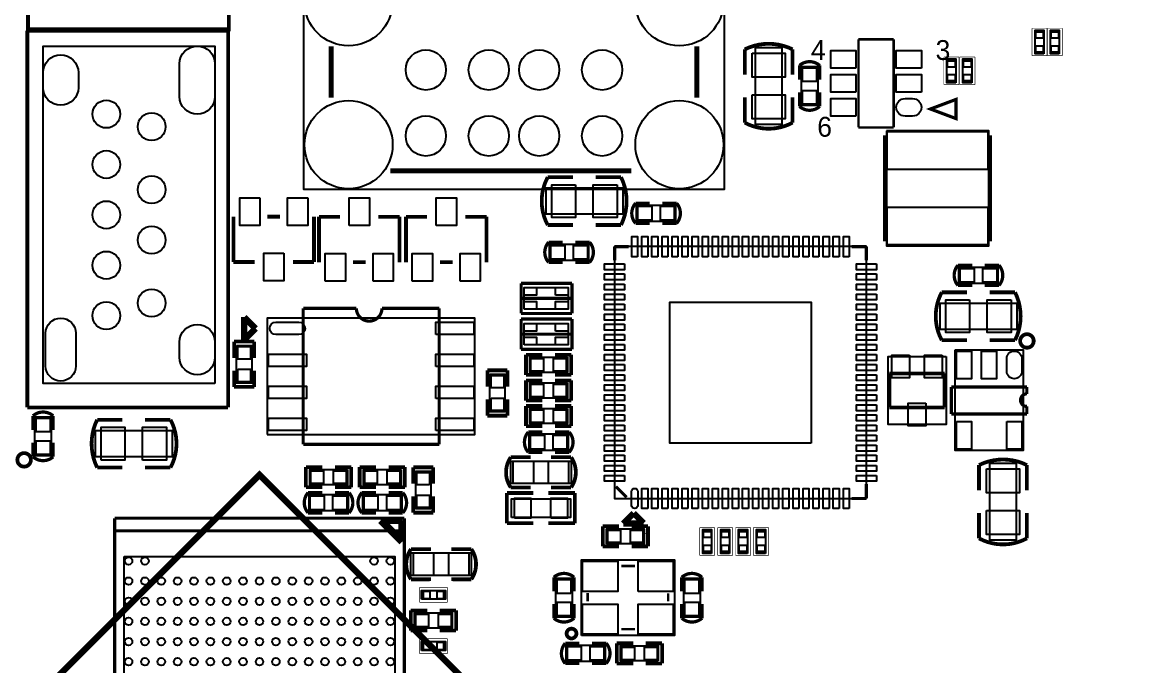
# Model space of a CAD drawing. Extents: x -22 to 154, y -114 to 23.
# Drawn here: x 49.07 to 93.4, y -28.36 to -2.81 of the extents above; entities that cross this region are included whole.
import ezdxf

# ---------------------------------------------------------------- set-up
doc = ezdxf.new("R2010")
doc.units = 0
doc.header["$MEASUREMENT"] = 0
for name, color, linetype in [('PG_ASSEMBLY_TOP', 111, 'CONTINUOUS'), ('PG_SILKSCREEN_TOP', 7, 'CONTINUOUS'), ('PIN_TOP', 3, 'CONTINUOUS')]:
    doc.layers.add(name, color=color, linetype=linetype)

msp = doc.modelspace()

# ---------------------------------------------------------------- linework, layer by layer
at = {"layer": 'PG_ASSEMBLY_TOP'}
for points in [[(76.938886, -0.215392), (76.938886, -9.445244), (60.249054, -9.445244), (60.249054, -0.215392)], [(89.637616, -4.06654), (89.287096, -4.06654), (89.287096, -3.11658), (89.637616, -3.11658)], [(90.247216, -4.06654), (89.896696, -4.06654), (89.896696, -3.11658), (90.247216, -3.11658)], [(56.715914, -17.155414), (49.896014, -17.155414), (49.896014, -3.75539), (56.715914, -3.75539)], [(78.180946, -3.81254), (79.230982, -3.81254), (79.230982, -6.862572), (78.180946, -6.862572)], [(86.137496, -5.20954), (85.786976, -5.20954), (85.786976, -4.25958), (86.137496, -4.25958)], [(86.772496, -5.20954), (86.421976, -5.20954), (86.421976, -4.25958), (86.772496, -4.25958)], [(80.006444, -4.562856), (80.656684, -4.562856), (80.656684, -6.112256), (80.006444, -6.112256)], [(83.379564, -7.115556), (83.379564, -11.687556), (87.443564, -11.687556), (87.443564, -7.115556)], [(72.91578, -9.384538), (72.91578, -10.434574), (69.865748, -10.434574), (69.865748, -9.384538)], [(73.460864, -10.717276), (73.460864, -10.067036), (75.010264, -10.067036), (75.010264, -10.717276)], [(71.555864, -11.616436), (71.555864, -12.266676), (70.006464, -12.266676), (70.006464, -11.616436)], [(87.811864, -12.530836), (87.811864, -13.181076), (86.262464, -13.181076), (86.262464, -12.530836)], [(68.991734, -14.195298), (68.991734, -13.345414), (70.741794, -13.345414), (70.741794, -14.195298)], [(88.56218, -13.956538), (88.56218, -15.006574), (85.512148, -15.006574), (85.512148, -13.956538)], [(58.797444, -19.172174), (67.041014, -19.172174), (67.041014, -14.562074), (58.797444, -14.562074)], [(68.991734, -15.617698), (68.991734, -14.767814), (70.741794, -14.767814), (70.741794, -15.617698)], [(57.578244, -15.637256), (58.177684, -15.637256), (58.177684, -17.135856), (57.578244, -17.135856)], [(86.109556, -15.812008), (88.809576, -15.812008), (88.809576, -19.812), (86.109556, -19.812)], [(70.717664, -16.112236), (70.717664, -16.711676), (69.219064, -16.711676), (69.219064, -16.112236)], [(85.748876, -16.077946), (85.748876, -18.777966), (83.448652, -18.777966), (83.448652, -16.077946)], [(67.636644, -16.780256), (68.236084, -16.780256), (68.236084, -18.278856), (67.636644, -18.278856)], [(70.717664, -17.128236), (70.717664, -17.727676), (69.219064, -17.727676), (69.219064, -17.128236)], [(70.717664, -18.144236), (70.717664, -18.743676), (69.219064, -18.743676), (69.219064, -18.144236)], [(50.219356, -20.024344), (49.569116, -20.024344), (49.569116, -18.474944), (50.219356, -18.474944)], [(51.97094, -20.066254), (51.97094, -19.016218), (55.020972, -19.016218), (55.020972, -20.066254)], [(70.74789, -19.15668), (70.74789, -19.80692), (69.19849, -19.80692), (69.19849, -19.15668)], [(70.862444, -20.229576), (70.862444, -21.128736), (68.464684, -21.128736), (68.464684, -20.229576)], [(87.485982, -20.318984), (88.536018, -20.318984), (88.536018, -23.369016), (87.485982, -23.369016)], [(23.132288, -56.137556), (58.487564, -91.492832), (93.84284, -56.137556), (58.487564, -20.78228)], [(61.980064, -20.571968), (61.980064, -21.171408), (60.481464, -21.171408), (60.481464, -20.571968)], [(64.113664, -20.571968), (64.113664, -21.171408), (62.615064, -21.171408), (62.615064, -20.571968)], [(65.289684, -22.128988), (64.690244, -22.128988), (64.690244, -20.630388), (65.289684, -20.630388)], [(62.005464, -21.562314), (62.005464, -22.212554), (60.456064, -22.212554), (60.456064, -21.562314)], [(64.139064, -21.562568), (64.139064, -22.212808), (62.589664, -22.212808), (62.589664, -21.562568)], [(68.48856, -22.47646), (68.48856, -21.726652), (70.838568, -21.726652), (70.838568, -22.47646)], [(72.267064, -23.518876), (72.267064, -22.919436), (73.765664, -22.919436), (73.765664, -23.518876)], [(76.442824, -23.897336), (76.092304, -23.897336), (76.092304, -22.947376), (76.442824, -22.947376)], [(77.154024, -23.897336), (76.803504, -23.897336), (76.803504, -22.947376), (77.154024, -22.947376)], [(77.865224, -23.897336), (77.514704, -23.897336), (77.514704, -22.947376), (77.865224, -22.947376)], [(78.576424, -23.897336), (78.225904, -23.897336), (78.225904, -22.947376), (78.576424, -22.947376)], [(64.50203, -24.775668), (64.50203, -23.876508), (66.89979, -23.876508), (66.89979, -24.775668)], [(53.112924, -24.023828), (63.862204, -24.023828), (63.862204, -33.975548), (53.112924, -33.975548)], [(71.268082, -27.15768), (71.268082, -24.157432), (74.967846, -24.157432), (74.967846, -27.15768)], [(70.903084, -26.432256), (70.252844, -26.432256), (70.252844, -24.882856), (70.903084, -24.882856)], [(75.332844, -24.882856), (75.983084, -24.882856), (75.983084, -26.432256), (75.332844, -26.432256)], [(64.921384, -25.720548), (64.921384, -25.370028), (65.871344, -25.370028), (65.871344, -25.720548)], [(64.64681, -26.861008), (64.64681, -26.261568), (66.14541, -26.261568), (66.14541, -26.861008)], [(64.921384, -27.752548), (64.921384, -27.402028), (65.871344, -27.402028), (65.871344, -27.752548)], [(72.216264, -28.192476), (70.666864, -28.192476), (70.666864, -27.542236), (72.216264, -27.542236)], [(74.324464, -28.167076), (72.825864, -28.167076), (72.825864, -27.567636), (74.324464, -27.567636)]]:
    msp.add_lwpolyline(points, close=True, dxfattribs=at)
at = {"layer": 'PG_ASSEMBLY_TOP', "const_width": 0.0254}
for points in [[(89.162636, -4.1402), (89.162636, -3.04292)], [(89.162636, -3.04292), (89.762076, -3.04292)], [(89.762076, -3.04292), (89.762076, -4.1402)], [(89.772236, -4.1402), (89.772236, -3.04292)], [(89.772236, -3.04292), (90.371676, -3.04292)], [(90.371676, -3.04292), (90.371676, -4.1402)], [(85.662516, -5.2832), (85.662516, -4.18592)], [(85.662516, -4.18592), (86.261956, -4.18592)], [(86.261956, -4.18592), (86.261956, -5.2832)], [(86.297516, -5.2832), (86.297516, -4.18592)], [(86.297516, -4.18592), (86.896956, -4.18592)], [(86.896956, -4.18592), (86.896956, -5.2832)], [(89.762076, -4.1402), (89.162636, -4.1402)], [(90.371676, -4.1402), (89.772236, -4.1402)], [(86.261956, -5.2832), (85.662516, -5.2832)], [(86.896956, -5.2832), (86.297516, -5.2832)], [(75.967844, -23.970996), (75.967844, -22.873716)], [(75.967844, -22.873716), (76.567284, -22.873716)], [(76.567284, -22.873716), (76.567284, -23.970996)], [(76.679044, -23.970996), (76.679044, -22.873716)], [(76.679044, -22.873716), (77.278484, -22.873716)], [(77.278484, -22.873716), (77.278484, -23.970996)], [(77.390244, -23.970996), (77.390244, -22.873716)], [(77.390244, -22.873716), (77.989684, -22.873716)], [(77.989684, -22.873716), (77.989684, -23.970996)], [(78.101444, -23.970996), (78.101444, -22.873716)], [(78.101444, -22.873716), (78.700884, -22.873716)], [(78.700884, -22.873716), (78.700884, -23.970996)], [(76.567284, -23.970996), (75.967844, -23.970996)], [(77.278484, -23.970996), (76.679044, -23.970996)], [(77.989684, -23.970996), (77.390244, -23.970996)], [(78.700884, -23.970996), (78.101444, -23.970996)], [(64.847724, -25.245568), (65.945004, -25.245568)], [(64.847724, -25.845008), (64.847724, -25.245568)], [(65.945004, -25.245568), (65.945004, -25.845008)], [(65.945004, -25.845008), (64.847724, -25.845008)], [(64.847724, -27.277568), (65.945004, -27.277568)], [(64.847724, -27.877008), (64.847724, -27.277568)], [(65.945004, -27.277568), (65.945004, -27.877008)], [(65.945004, -27.877008), (64.847724, -27.877008)]]:
    msp.add_lwpolyline(points, dxfattribs=at)
at = {"layer": 'PG_ASSEMBLY_TOP'}
msp.add_lwpolyline([(82.588354, -21.716746), (82.588354, -11.716766), (72.588374, -11.716766), (72.588374, -21.716746), (82.588354, -21.716746)], dxfattribs=at)
at = {"layer": 'PG_SILKSCREEN_TOP'}
msp.add_lwpolyline([(57.268364, 8.289798, 0.150114, 0.150114, 0), (57.268364, -1.565402, 0.1524, 0.1524, 0), (57.268364, -3.089402, 0.150114, 0.150114, 0), (49.292764, -3.089402, 0.1524, 0.1524, 0), (49.292764, -1.565402, 0.150114, 0.150114, 0), (49.292764, 8.289798, 0.150114, 0.150114, 0)], format="xyseb", dxfattribs=at)
for points, const_width in [([(49.267364, -3.140202), (57.242964, -3.140202)], 0.150114), ([(49.267364, -18.100802), (49.267364, -3.140202)], 0.150114), ([(57.242964, -3.140202), (57.242964, -18.100802)], 0.150114), ([(82.27314, -3.485896), (82.27314, -6.986016)], 0.100076), ([(83.673188, -3.485896), (82.27314, -3.485896)], 0.100076), ([(83.673188, -6.986016), (83.673188, -3.485896)], 0.100076), ([(61.333888, -5.798566), (61.333888, -3.76555)], 0.199898), ([(75.854052, -5.798566), (75.854052, -3.76555)], 0.199898), ([(77.756004, -3.884168), (77.756004, -4.887468)], 0.150114), ([(79.930244, -4.524756), (79.930244, -5.088636)], 0.12954), ([(79.655924, -6.794754), (79.655924, -5.787644)], 0.150114), ([(79.930244, -6.150356), (79.930244, -5.586476)], 0.12954), ([(86.148164, -6.632956), (85.132164, -6.251956), (86.148164, -5.870956), (86.148164, -6.632956)], 0.127), ([(82.27314, -6.986016), (83.673188, -6.986016)], 0.100076), ([(83.311492, -7.301484), (83.311492, -11.501628)], 0.127), ([(87.511636, -7.301484), (87.511636, -11.501628)], 0.127), ([(73.250044, -8.710168), (63.678562, -8.710168)], 0.199898), ([(72.844152, -8.959596), (71.840852, -8.959596)], 0.150114), ([(57.455054, -12.329922), (57.455054, -10.526522)], 0.153924), ([(59.304936, -10.530078), (58.805064, -10.530078)], 0.153924), ([(60.654946, -12.329922), (60.654946, -10.526522)], 0.153924), ([(60.850018, -10.533634), (60.850018, -12.337034)], 0.153924), ([(61.687964, -10.533634), (60.850018, -10.533634)], 0.153924), ([(63.211964, -10.533634), (64.04991, -10.533634)], 0.153924), ([(64.04991, -10.533634), (64.04991, -12.337034)], 0.153924), ([(64.304418, -10.533634), (64.304418, -12.337034)], 0.153924), ([(65.142364, -10.533634), (64.304418, -10.533634)], 0.153924), ([(66.666364, -10.533634), (67.50431, -10.533634)], 0.153924), ([(67.50431, -10.533634), (67.50431, -12.337034)], 0.153924), ([(69.933566, -10.859516), (70.940676, -10.859516)], 0.150114), ([(73.422764, -10.793476), (73.986644, -10.793476)], 0.12954), ([(75.048364, -10.793476), (74.484484, -10.793476)], 0.12954), ([(69.968364, -11.540236), (70.532244, -11.540236)], 0.12954), ([(71.593964, -11.540236), (71.030084, -11.540236)], 0.12954), ([(72.588374, -11.716766), (73.145396, -11.716766)], 0.127), ([(72.588374, -11.716766), (72.588374, -12.26566)], 0.127), ([(82.588354, -11.716766), (82.004408, -11.716766)], 0.127), ([(82.588354, -11.716766), (82.588354, -12.26566)], 0.127), ([(58.293, -12.329922), (57.455054, -12.329922)], 0.153924), ([(59.817, -12.329922), (60.654946, -12.329922)], 0.153924), ([(62.200028, -12.333478), (62.6999, -12.333478)], 0.153924), ([(65.654428, -12.333478), (66.1543, -12.333478)], 0.153924), ([(86.224364, -12.454636), (86.788244, -12.454636)], 0.12954), ([(87.849964, -12.454636), (87.286084, -12.454636)], 0.12954), ([(68.876672, -13.170408), (70.896734, -13.170408)], 0.127), ([(68.876672, -14.370304), (68.876672, -13.170408)], 0.127), ([(70.896734, -13.170408), (70.896734, -14.370304)], 0.127), ([(68.866766, -13.772642), (70.866762, -13.772642)], 0.127), ([(88.490552, -13.531596), (87.487252, -13.531596)], 0.150114), ([(60.222638, -14.167104), (62.335156, -14.167104)], 0.127), ([(60.222638, -19.567144), (60.222638, -14.167104)], 0.127), ([(63.351156, -14.167104), (65.622678, -14.167104)], 0.127), ([(65.622678, -14.167104), (65.622678, -19.567144)], 0.127), ([(58.332624, -14.96695), (57.882536, -14.517116)], 0.254), ([(57.882536, -14.517116), (57.882536, -15.417038)], 0.254), ([(70.896734, -14.370304), (68.876672, -14.370304)], 0.127), ([(68.876672, -14.592808), (70.896734, -14.592808)], 0.127), ([(68.876672, -15.792704), (68.876672, -14.592808)], 0.127), ([(70.896734, -14.592808), (70.896734, -15.792704)], 0.127), ([(57.882536, -15.417038), (58.332624, -14.96695)], 0.254), ([(58.276744, -15.487396), (57.479184, -15.487396)], 0.14986), ([(57.479184, -15.487396), (57.479184, -16.137636)], 0.14986), ([(58.276744, -16.137636), (58.276744, -15.487396)], 0.14986), ([(68.866766, -15.195042), (70.866762, -15.195042)], 0.127), ([(85.579966, -15.431516), (86.587076, -15.431516)], 0.150114), ([(70.896734, -15.792704), (68.876672, -15.792704)], 0.127), ([(69.069204, -16.013176), (69.719444, -16.013176)], 0.14986), ([(69.069204, -16.810736), (69.069204, -16.013176)], 0.14986), ([(70.867524, -16.013176), (70.217284, -16.013176)], 0.14986), ([(70.867524, -16.810736), (70.867524, -16.013176)], 0.14986), ([(57.479184, -17.285716), (57.479184, -16.635476)], 0.14986), ([(58.276744, -16.635476), (58.276744, -17.285716)], 0.14986), ([(67.537584, -16.630396), (67.537584, -17.280636)], 0.14986), ([(68.335144, -16.630396), (67.537584, -16.630396)], 0.14986), ([(68.335144, -17.280636), (68.335144, -16.630396)], 0.14986), ([(69.719444, -16.810736), (69.069204, -16.810736)], 0.14986), ([(70.217284, -16.810736), (70.867524, -16.810736)], 0.14986), ([(83.49869, -16.753078), (83.49869, -18.102834)], 0.153924), ([(85.698838, -16.753078), (83.49869, -16.753078)], 0.153924), ([(85.698838, -18.102834), (85.698838, -16.753078)], 0.153924), ([(58.276744, -17.285716), (57.479184, -17.285716)], 0.14986), ([(69.069204, -17.029176), (69.719444, -17.029176)], 0.14986), ([(69.069204, -17.826736), (69.069204, -17.029176)], 0.14986), ([(70.867524, -17.029176), (70.217284, -17.029176)], 0.14986), ([(70.867524, -17.826736), (70.867524, -17.029176)], 0.14986), ([(85.959696, -17.290542), (88.959436, -17.290542)], 0.127), ([(85.959696, -18.358866), (85.959696, -17.290542)], 0.127), ([(88.959436, -17.290542), (88.959436, -17.562068)], 0.127), ([(67.537584, -18.428716), (67.537584, -17.778476)], 0.14986), ([(68.335144, -17.778476), (68.335144, -18.428716)], 0.14986), ([(57.242964, -18.100802), (49.267364, -18.100802)], 0.150114), ([(69.719444, -17.826736), (69.069204, -17.826736)], 0.14986), ([(69.069204, -18.045176), (69.719444, -18.045176)], 0.14986), ([(69.069204, -18.842736), (69.069204, -18.045176)], 0.14986), ([(70.217284, -17.826736), (70.867524, -17.826736)], 0.14986), ([(70.867524, -18.045176), (70.217284, -18.045176)], 0.14986), ([(70.867524, -18.842736), (70.867524, -18.045176)], 0.14986), ([(83.49869, -18.102834), (85.698838, -18.102834)], 0.153924), ([(88.959436, -18.06194), (88.959436, -18.358866)], 0.127), ([(50.295556, -18.436844), (50.295556, -19.000724)], 0.12954), ([(54.953154, -18.591276), (53.946044, -18.591276)], 0.150114), ([(68.335144, -18.428716), (67.537584, -18.428716)], 0.14986), ([(88.959436, -18.358866), (85.959696, -18.358866)], 0.127), ([(69.719444, -18.842736), (69.069204, -18.842736)], 0.14986), ([(69.16039, -19.08048), (69.72427, -19.08048)], 0.12954), ([(70.217284, -18.842736), (70.867524, -18.842736)], 0.14986), ([(70.78599, -19.08048), (70.22211, -19.08048)], 0.12954), ([(50.295556, -20.062444), (50.295556, -19.498564)], 0.12954), ([(65.622678, -19.567144), (60.222638, -19.567144)], 0.127), ([(87.06104, -20.390612), (87.06104, -21.393912)], 0.150114), ([(62.730126, -25.024842), (93.84284, -56.137556), (58.487564, -91.492832), (23.132288, -56.137556), (58.487564, -20.78228), (62.730126, -25.024842)], 0.254), ([(52.042568, -20.491196), (53.045868, -20.491196)], 0.150114), ([(60.331604, -21.270468), (60.331604, -20.472908)], 0.14986), ([(60.331604, -20.472908), (60.981844, -20.472908)], 0.14986), ([(62.129924, -20.472908), (61.479684, -20.472908)], 0.14986), ([(62.129924, -21.270468), (62.129924, -20.472908)], 0.14986), ([(62.46495, -21.270468), (62.465204, -20.472908)], 0.14986), ([(62.465204, -20.472908), (63.115444, -20.472908)], 0.14986), ([(64.263524, -20.472908), (63.613284, -20.472908)], 0.14986), ([(64.263524, -21.270468), (64.263524, -20.472908)], 0.14986), ([(64.591184, -20.480528), (65.388744, -20.480528)], 0.14986), ([(64.591184, -21.130768), (64.591184, -20.480528)], 0.14986), ([(65.388744, -20.480528), (65.388744, -21.130768)], 0.14986), ([(60.981844, -21.270468), (60.331604, -21.270468)], 0.14986), ([(61.479684, -21.270468), (62.129924, -21.270468)], 0.14986), ([(63.115698, -21.270468), (62.46495, -21.270468)], 0.14986), ([(63.613284, -21.270214), (64.263524, -21.270468)], 0.14986), ([(68.464684, -21.278596), (69.262244, -21.278596)], 0.14986), ([(70.862444, -21.278596), (70.064884, -21.278596)], 0.14986), ([(73.063354, -21.666708), (72.638412, -21.241766)], 0.127), ([(82.588354, -21.716746), (82.588354, -21.135848)], 0.127), ([(60.417964, -21.486114), (60.981844, -21.486114)], 0.12954), ([(62.043564, -21.486114), (61.479684, -21.486114)], 0.12954), ([(62.551564, -21.486368), (63.115444, -21.486368)], 0.12954), ([(64.177164, -21.486368), (63.613284, -21.486368)], 0.12954), ([(64.591184, -21.628608), (64.591184, -22.278848)], 0.14986), ([(65.388744, -22.278848), (65.388744, -21.628608)], 0.14986), ([(68.313554, -21.501608), (68.313554, -22.701504)], 0.150114), ([(69.36359, -21.501608), (68.313554, -21.501608)], 0.150114), ([(69.963538, -21.501608), (71.013574, -21.501608)], 0.150114), ([(71.013574, -21.501608), (71.013574, -22.701504)], 0.150114), ([(82.588354, -21.716746), (82.004408, -21.716746)], 0.127), ([(52.737004, -22.499828), (64.238124, -22.499574)], 0.127), ([(52.737004, -35.499548), (52.737004, -22.499828)], 0.127), ([(64.118744, -22.583648), (63.303404, -22.583648)], 0.29972), ([(63.303404, -22.583648), (64.154304, -23.437088)], 0.29972), ([(64.118998, -22.588728), (64.118744, -22.583648)], 0.29972), ([(64.154304, -22.588474), (64.118998, -22.588728)], 0.29972), ([(64.154304, -23.437088), (64.154304, -22.588474)], 0.29972), ([(64.238124, -22.499574), (64.238124, -35.499548)], 0.127), ([(64.591184, -22.278848), (65.388744, -22.278848)], 0.14986), ([(73.345802, -22.300438), (72.92975, -22.716236)], 0.249936), ([(72.92975, -22.716236), (73.740772, -22.716236)], 0.249936), ([(73.740772, -22.695408), (73.345802, -22.300438)], 0.249936), ([(88.96096, -23.301198), (88.96096, -22.294088)], 0.150114), ([(64.238124, -22.999954), (52.737004, -23.000208)], 0.127), ([(68.313554, -22.701504), (69.36359, -22.701504)], 0.150114), ([(71.013574, -22.701504), (69.963538, -22.701504)], 0.150114), ([(72.117204, -22.820376), (72.117204, -23.617936)], 0.14986), ([(72.767444, -22.820376), (72.117204, -22.820376)], 0.14986), ([(73.265284, -22.820376), (73.915524, -22.820376)], 0.14986), ([(73.842372, -23.122636), (73.842372, -23.101808)], 0.249936), ([(73.915524, -22.820376), (73.915524, -23.617936)], 0.14986), ([(64.502284, -23.726648), (65.299844, -23.726648)], 0.14986), ([(66.900044, -23.726648), (66.102738, -23.726648)], 0.14986), ([(72.117204, -23.617936), (72.767444, -23.617936)], 0.14986), ([(73.915524, -23.617936), (73.265284, -23.617936)], 0.14986), ([(73.39711, -24.394414), (72.852026, -24.394414)], 0.100076), ([(70.979284, -24.844756), (70.979284, -25.408636)], 0.12954), ([(75.256644, -24.844756), (75.256644, -25.408636)], 0.12954), ([(71.518018, -25.80005), (71.518018, -25.475184)], 0.100076), ([(74.71791, -25.48636), (74.71791, -25.804114)], 0.100076), ([(64.49695, -26.162508), (64.49695, -26.960068)], 0.14986), ([(65.14719, -26.162508), (64.49695, -26.162508)], 0.14986), ([(65.64503, -26.162508), (66.29527, -26.162508)], 0.14986), ([(66.29527, -26.162508), (66.29527, -26.960068)], 0.14986), ([(70.979284, -26.470356), (70.979284, -25.906476)], 0.12954), ([(75.256644, -26.470356), (75.256644, -25.906476)], 0.12954), ([(64.49695, -26.960068), (65.14719, -26.960068)], 0.14986), ([(66.29527, -26.960068), (65.64503, -26.960068)], 0.14986), ([(73.39711, -26.90749), (72.852026, -26.90749)], 0.100076), ([(73.326244, -27.468576), (72.676004, -27.468576)], 0.14986), ([(72.676004, -27.468576), (72.676004, -28.266136)], 0.14986), ([(73.824084, -27.468576), (74.474324, -27.468576)], 0.14986), ([(74.474324, -27.468576), (74.474324, -28.266136)], 0.14986), ([(70.628764, -28.268676), (71.192644, -28.268676)], 0.12954), ([(72.254364, -28.268676), (71.690484, -28.268676)], 0.12954), ([(72.676004, -28.266136), (73.326244, -28.266136)], 0.14986), ([(74.474324, -28.266136), (73.824084, -28.266136)], 0.14986)]:
    msp.add_lwpolyline(points, dxfattribs=dict(at, const_width=const_width))
for points, const_width in [([(79.655924, -4.887468), (79.655924, -3.884168, 0.233139), (77.756004, -3.884168)], 0.150114), ([(80.732884, -5.088636), (80.732884, -4.524756, 0.378845), (79.930244, -4.524756)], 0.12954), ([(77.756004, -5.787644), (77.756004, -6.794754, 0.252519), (79.655924, -6.794754)], 0.150114), ([(80.732884, -5.586476), (80.732884, -6.150356, -0.378845), (79.930244, -6.150356)], 0.12954), ([(70.940676, -8.959596), (69.933566, -8.959596, 0.252519), (69.933566, -10.859516)], 0.150114), ([(71.840852, -10.859516), (72.844152, -10.859516, 0.233139), (72.844152, -8.959596)], 0.150114), ([(73.986644, -9.990836), (73.422764, -9.990836, 0.378845), (73.422764, -10.793476)], 0.12954), ([(74.484484, -9.990836), (75.048364, -9.990836, -0.378845), (75.048364, -10.793476)], 0.12954), ([(70.532244, -12.342876), (69.968364, -12.342876, -0.378845), (69.968364, -11.540236)], 0.12954), ([(71.030084, -12.342876), (71.593964, -12.342876, 0.378845), (71.593964, -11.540236)], 0.12954), ([(86.788244, -13.257276), (86.224364, -13.257276, -0.378845), (86.224364, -12.454636)], 0.12954), ([(87.286084, -13.257276), (87.849964, -13.257276, 0.378845), (87.849964, -12.454636)], 0.12954), ([(86.587076, -13.531596), (85.579966, -13.531596, 0.252519), (85.579966, -15.431516)], 0.150114), ([(87.487252, -15.431516), (88.490552, -15.431516, 0.233139), (88.490552, -13.531596)], 0.150114), ([(62.335156, -14.167104, 1.000019), (63.351156, -14.167104)], 0.127), ([(89.230708, -15.462758, 1), (88.69426, -15.462758, 1), (89.230708, -15.462758)], 0.150114), ([(88.959436, -17.562068, 1), (88.959436, -18.06194)], 0.127), ([(49.492916, -19.000724), (49.492916, -18.436844, -0.378845), (50.295556, -18.436844)], 0.12954), ([(53.045868, -18.591276), (52.042568, -18.591276, 0.233139), (52.042568, -20.491196)], 0.150114), ([(53.946044, -20.491196), (54.953154, -20.491196, 0.252519), (54.953154, -18.591276)], 0.150114), ([(69.72427, -19.88312), (69.16039, -19.88312, -0.378845), (69.16039, -19.08048)], 0.12954), ([(70.22211, -19.88312), (70.78599, -19.88312, 0.378845), (70.78599, -19.08048)], 0.12954), ([(49.492916, -19.498564), (49.492916, -20.062444, 0.378845), (50.295556, -20.062444)], 0.12954), ([(49.409858, -20.184364, 1), (48.87341, -20.184364, 1), (49.409858, -20.184364)], 0.150114), ([(69.262244, -20.079716), (68.464684, -20.079716, 0.312067), (68.464684, -21.278596)], 0.14986), ([(70.064884, -20.079716), (70.862444, -20.079716, -0.312067), (70.862444, -21.278596)], 0.14986), ([(88.96096, -21.393912), (88.96096, -20.390612, 0.233139), (87.06104, -20.390612)], 0.150114), ([(60.981844, -22.288754), (60.417964, -22.288754, -0.378845), (60.417964, -21.486114)], 0.12954), ([(61.479684, -22.288754), (62.043564, -22.288754, 0.378845), (62.043564, -21.486114)], 0.12954), ([(63.115444, -22.289008), (62.551564, -22.289008, -0.378845), (62.551564, -21.486368)], 0.12954), ([(63.613284, -22.289008), (64.177164, -22.289008, 0.378845), (64.177164, -21.486368)], 0.12954), ([(87.06104, -22.294088), (87.06104, -23.301198, 0.252519), (88.96096, -23.301198)], 0.150114), ([(65.299844, -24.925274), (64.502284, -24.925528, -0.312063), (64.502284, -23.726648)], 0.14986), ([(66.102484, -24.925274), (66.900044, -24.925528, 0.312071), (66.900044, -23.726648)], 0.14986), ([(70.176644, -25.408636), (70.176644, -24.844756, -0.378845), (70.979284, -24.844756)], 0.12954), ([(76.059284, -25.408636), (76.059284, -24.844756, 0.378845), (75.256644, -24.844756)], 0.12954), ([(70.176644, -25.906476), (70.176644, -26.470356, 0.378845), (70.979284, -26.470356)], 0.12954), ([(76.059284, -25.906476), (76.059284, -26.470356, -0.378845), (75.256644, -26.470356)], 0.12954), ([(71.072248, -27.080718, 1), (70.68312, -27.080718, 1), (71.072248, -27.080718)], 0.150114), ([(71.192644, -27.466036), (70.628764, -27.466036, 0.378845), (70.628764, -28.268676)], 0.12954), ([(71.690484, -27.466036), (72.254364, -27.466036, -0.378845), (72.254364, -28.268676)], 0.12954)]:
    msp.add_lwpolyline(points, format="xyb", dxfattribs=dict(at, const_width=const_width))
at = {"layer": 'PIN_TOP'}
for points in [[(89.612216, -3.4417), (89.312496, -3.4417), (89.312496, -3.19278), (89.612216, -3.19278)], [(90.221816, -3.4417), (89.922096, -3.4417), (89.922096, -3.19278), (90.221816, -3.19278)], [(82.173572, -4.636516), (81.172812, -4.636516), (81.172812, -3.935476), (82.173572, -3.935476)], [(84.773516, -4.636516), (83.772756, -4.636516), (83.772756, -3.935476), (84.773516, -3.935476)], [(89.612216, -3.99034), (89.312496, -3.99034), (89.312496, -3.74142), (89.612216, -3.74142)], [(90.221816, -3.99034), (89.922096, -3.99034), (89.922096, -3.74142), (90.221816, -3.74142)], [(78.055724, -4.037584), (79.356204, -4.037584), (79.356204, -4.987544), (78.055724, -4.987544)], [(86.112096, -4.5847), (85.812376, -4.5847), (85.812376, -4.33578), (86.112096, -4.33578)], [(86.747096, -4.5847), (86.447376, -4.5847), (86.447376, -4.33578), (86.747096, -4.33578)], [(80.055974, -4.612386), (80.607154, -4.612386), (80.607154, -5.163566), (80.055974, -5.163566)], [(82.173572, -5.586476), (81.172812, -5.586476), (81.172812, -4.885436), (82.173572, -4.885436)], [(84.773516, -5.586476), (83.772756, -5.586476), (83.772756, -4.885436), (84.773516, -4.885436)], [(86.112096, -5.13334), (85.812376, -5.13334), (85.812376, -4.88442), (86.112096, -4.88442)], [(86.747096, -5.13334), (86.447376, -5.13334), (86.447376, -4.88442), (86.747096, -4.88442)], [(78.055724, -5.687568), (79.356204, -5.687568), (79.356204, -6.637528), (78.055724, -6.637528)], [(80.055974, -5.511546), (80.607154, -5.511546), (80.607154, -6.062726), (80.055974, -6.062726)], [(82.173572, -6.536436), (81.172812, -6.536436), (81.172812, -5.835396), (82.173572, -5.835396)], [(83.411314, -7.150862), (87.411814, -7.150862), (87.411814, -8.652002), (83.411314, -8.652002)], [(71.040752, -9.259316), (71.040752, -10.559796), (70.090792, -10.559796), (70.090792, -9.259316)], [(72.690736, -9.259316), (72.690736, -10.559796), (71.740776, -10.559796), (71.740776, -9.259316)], [(58.50509, -9.780016), (58.50509, -10.879836), (57.70499, -10.879836), (57.70499, -9.780016)], [(60.40501, -9.780016), (60.40501, -10.879836), (59.60491, -10.879836), (59.60491, -9.780016)], [(62.049914, -10.883392), (62.049914, -9.783572), (62.850014, -9.783572), (62.850014, -10.883392)], [(65.504314, -10.883392), (65.504314, -9.783572), (66.304414, -9.783572), (66.304414, -10.883392)], [(73.510394, -10.667746), (73.510394, -10.116566), (74.061574, -10.116566), (74.061574, -10.667746)], [(74.409554, -10.667746), (74.409554, -10.116566), (74.960734, -10.116566), (74.960734, -10.667746)], [(83.411314, -10.15111), (87.411814, -10.15111), (87.411814, -11.65225), (83.411314, -11.65225)], [(73.503536, -12.116816), (73.273412, -12.116816), (73.273412, -11.316716), (73.503536, -11.316716)], [(73.903332, -12.116816), (73.673208, -12.116816), (73.673208, -11.316716), (73.903332, -11.316716)], [(74.303382, -12.116816), (74.073258, -12.116816), (74.073258, -11.316716), (74.303382, -11.316716)], [(74.703432, -12.116816), (74.473308, -12.116816), (74.473308, -11.316716), (74.703432, -11.316716)], [(75.103482, -12.116816), (74.873358, -12.116816), (74.873358, -11.316716), (75.103482, -11.316716)], [(75.503532, -12.116816), (75.273408, -12.116816), (75.273408, -11.316716), (75.503532, -11.316716)], [(75.903328, -12.116816), (75.673204, -12.116816), (75.673204, -11.316716), (75.903328, -11.316716)], [(76.303378, -12.116816), (76.073254, -12.116816), (76.073254, -11.316716), (76.303378, -11.316716)], [(76.703428, -12.116816), (76.473304, -12.116816), (76.473304, -11.316716), (76.703428, -11.316716)], [(77.103478, -12.116816), (76.873354, -12.116816), (76.873354, -11.316716), (77.103478, -11.316716)], [(77.503528, -12.116816), (77.273404, -12.116816), (77.273404, -11.316716), (77.503528, -11.316716)], [(77.903324, -12.116816), (77.6732, -12.116816), (77.6732, -11.316716), (77.903324, -11.316716)], [(78.303374, -12.116816), (78.07325, -12.116816), (78.07325, -11.316716), (78.303374, -11.316716)], [(78.703424, -12.116816), (78.4733, -12.116816), (78.4733, -11.316716), (78.703424, -11.316716)], [(79.103474, -12.116816), (78.87335, -12.116816), (78.87335, -11.316716), (79.103474, -11.316716)], [(79.503524, -12.116816), (79.2734, -12.116816), (79.2734, -11.316716), (79.503524, -11.316716)], [(79.90332, -12.116816), (79.673196, -12.116816), (79.673196, -11.316716), (79.90332, -11.316716)], [(80.30337, -12.116816), (80.073246, -12.116816), (80.073246, -11.316716), (80.30337, -11.316716)], [(80.70342, -12.116816), (80.473296, -12.116816), (80.473296, -11.316716), (80.70342, -11.316716)], [(81.10347, -12.116816), (80.873346, -12.116816), (80.873346, -11.316716), (81.10347, -11.316716)], [(81.50352, -12.116816), (81.273396, -12.116816), (81.273396, -11.316716), (81.50352, -11.316716)], [(81.903316, -12.116816), (81.673192, -12.116816), (81.673192, -11.316716), (81.903316, -11.316716)], [(70.607174, -11.665966), (70.607174, -12.217146), (70.055994, -12.217146), (70.055994, -11.665966)], [(71.506334, -11.665966), (71.506334, -12.217146), (70.955154, -12.217146), (70.955154, -11.665966)], [(59.45505, -11.980164), (59.45505, -13.079984), (58.65495, -13.079984), (58.65495, -11.980164)], [(61.099954, -13.08354), (61.099954, -11.98372), (61.900054, -11.98372), (61.900054, -13.08354)], [(62.999874, -13.08354), (62.999874, -11.98372), (63.799974, -11.98372), (63.799974, -13.08354)], [(64.554354, -13.08354), (64.554354, -11.98372), (65.354454, -11.98372), (65.354454, -13.08354)], [(66.454274, -13.08354), (66.454274, -11.98372), (67.254374, -11.98372), (67.254374, -13.08354)], [(72.988424, -12.401804), (72.988424, -12.631928), (72.188324, -12.631928), (72.188324, -12.401804)], [(82.988404, -12.401804), (82.988404, -12.631928), (82.188304, -12.631928), (82.188304, -12.401804)], [(72.988424, -12.8016), (72.988424, -13.031724), (72.188324, -13.031724), (72.188324, -12.8016)], [(82.988404, -12.8016), (82.988404, -13.031724), (82.188304, -13.031724), (82.188304, -12.8016)], [(86.863174, -12.580366), (86.863174, -13.131546), (86.311994, -13.131546), (86.311994, -12.580366)], [(87.762334, -12.580366), (87.762334, -13.131546), (87.211154, -13.131546), (87.211154, -12.580366)], [(72.988424, -13.20165), (72.988424, -13.431774), (72.188324, -13.431774), (72.188324, -13.20165)], [(82.988404, -13.20165), (82.988404, -13.431774), (82.188304, -13.431774), (82.188304, -13.20165)], [(68.99148, -13.645134), (68.99148, -13.345414), (69.49186, -13.345414), (69.49186, -13.645134)], [(70.241668, -13.645134), (70.241668, -13.345414), (70.742048, -13.345414), (70.742048, -13.645134)], [(72.988424, -13.6017), (72.988424, -13.831824), (72.188324, -13.831824), (72.188324, -13.6017)], [(82.988404, -13.6017), (82.988404, -13.831824), (82.188304, -13.831824), (82.188304, -13.6017)], [(68.99148, -14.195298), (68.99148, -13.895578), (69.49186, -13.895578), (69.49186, -14.195298)], [(70.241668, -14.195298), (70.241668, -13.895578), (70.742048, -13.895578), (70.742048, -14.195298)], [(72.988424, -14.00175), (72.988424, -14.231874), (72.188324, -14.231874), (72.188324, -14.00175)], [(80.388333, -19.516725), (74.788395, -19.516725), (74.788395, -13.916787), (80.388333, -13.916787)], [(82.988404, -14.00175), (82.988404, -14.231874), (82.188304, -14.231874), (82.188304, -14.00175)], [(86.687152, -13.831316), (86.687152, -15.131796), (85.737192, -15.131796), (85.737192, -13.831316)], [(88.337136, -13.831316), (88.337136, -15.131796), (87.387176, -15.131796), (87.387176, -13.831316)], [(72.988424, -14.4018), (72.988424, -14.631924), (72.188324, -14.631924), (72.188324, -14.4018)], [(82.988404, -14.4018), (82.988404, -14.631924), (82.188304, -14.631924), (82.188304, -14.4018)], [(65.49263, -15.212314), (65.49263, -14.712188), (67.00266, -14.712188), (67.00266, -15.212314)], [(68.99148, -15.067534), (68.99148, -14.767814), (69.49186, -14.767814), (69.49186, -15.067534)], [(70.241668, -15.067534), (70.241668, -14.767814), (70.742048, -14.767814), (70.742048, -15.067534)], [(72.988424, -14.801596), (72.988424, -15.03172), (72.188324, -15.03172), (72.188324, -14.801596)], [(82.988404, -14.801596), (82.988404, -15.03172), (82.188304, -15.03172), (82.188304, -14.801596)], [(68.99148, -15.617698), (68.99148, -15.317978), (69.49186, -15.317978), (69.49186, -15.617698)], [(70.241668, -15.617698), (70.241668, -15.317978), (70.742048, -15.317978), (70.742048, -15.617698)], [(72.988424, -15.201646), (72.988424, -15.43177), (72.188324, -15.43177), (72.188324, -15.201646)], [(82.988404, -15.201646), (82.988404, -15.43177), (82.188304, -15.43177), (82.188304, -15.201646)], [(57.627774, -15.686786), (58.128154, -15.686786), (58.128154, -16.187166), (57.627774, -16.187166)], [(72.988424, -15.601696), (72.988424, -15.83182), (72.188324, -15.83182), (72.188324, -15.601696)], [(82.988404, -15.601696), (82.988404, -15.83182), (82.188304, -15.83182), (82.188304, -15.601696)], [(86.159848, -15.862046), (86.759288, -15.862046), (86.759288, -16.961866), (86.159848, -16.961866)], [(87.159846, -15.862046), (87.759286, -15.862046), (87.759286, -16.961866), (87.159846, -16.961866)], [(58.842402, -16.482314), (58.842402, -15.982188), (60.352432, -15.982188), (60.352432, -16.482314)], [(65.49263, -16.482314), (65.49263, -15.982188), (67.00266, -15.982188), (67.00266, -16.482314)], [(69.768974, -16.161766), (69.768974, -16.662146), (69.268594, -16.662146), (69.268594, -16.161766)], [(70.668134, -16.161766), (70.668134, -16.662146), (70.167754, -16.662146), (70.167754, -16.161766)], [(72.988424, -16.001746), (72.988424, -16.23187), (72.188324, -16.23187), (72.188324, -16.001746)], [(82.988404, -16.001746), (82.988404, -16.23187), (82.188304, -16.23187), (82.188304, -16.001746)], [(84.299298, -16.028416), (84.299298, -16.927576), (83.598258, -16.927576), (83.598258, -16.028416)], [(85.59927, -16.028416), (85.59927, -16.927576), (84.89823, -16.927576), (84.89823, -16.028416)], [(57.627774, -16.585946), (58.128154, -16.585946), (58.128154, -17.086326), (57.627774, -17.086326)], [(67.686174, -16.829786), (68.186554, -16.829786), (68.186554, -17.330166), (67.686174, -17.330166)], [(72.988424, -16.401796), (72.988424, -16.63192), (72.188324, -16.63192), (72.188324, -16.401796)], [(72.988424, -16.801592), (72.988424, -17.031716), (72.188324, -17.031716), (72.188324, -16.801592)], [(82.988404, -16.401796), (82.988404, -16.63192), (82.188304, -16.63192), (82.188304, -16.401796)], [(82.988404, -16.801592), (82.988404, -17.031716), (82.188304, -17.031716), (82.188304, -16.801592)], [(58.842402, -17.752314), (58.842402, -17.252188), (60.352432, -17.252188), (60.352432, -17.752314)], [(65.49263, -17.752314), (65.49263, -17.252188), (67.00266, -17.252188), (67.00266, -17.752314)], [(69.768974, -17.177766), (69.768974, -17.678146), (69.268594, -17.678146), (69.268594, -17.177766)], [(70.668134, -17.177766), (70.668134, -17.678146), (70.167754, -17.678146), (70.167754, -17.177766)], [(72.988424, -17.201642), (72.988424, -17.431766), (72.188324, -17.431766), (72.188324, -17.201642)], [(82.988404, -17.201642), (82.988404, -17.431766), (82.188304, -17.431766), (82.188304, -17.201642)], [(67.686174, -17.728946), (68.186554, -17.728946), (68.186554, -18.229326), (67.686174, -18.229326)], [(72.988424, -17.601692), (72.988424, -17.831816), (72.188324, -17.831816), (72.188324, -17.601692)], [(82.988404, -17.601692), (82.988404, -17.831816), (82.188304, -17.831816), (82.188304, -17.601692)], [(72.988424, -18.001742), (72.988424, -18.231866), (72.188324, -18.231866), (72.188324, -18.001742)], [(82.988404, -18.001742), (82.988404, -18.231866), (82.188304, -18.231866), (82.188304, -18.001742)], [(84.949284, -17.928336), (84.949284, -18.827496), (84.248244, -18.827496), (84.248244, -17.928336)], [(50.169826, -19.075654), (49.618646, -19.075654), (49.618646, -18.524474), (50.169826, -18.524474)], [(58.842402, -19.022314), (58.842402, -18.522188), (60.352432, -18.522188), (60.352432, -19.022314)], [(65.49263, -19.022314), (65.49263, -18.522188), (67.00266, -18.522188), (67.00266, -19.022314)], [(69.768974, -18.193766), (69.768974, -18.694146), (69.268594, -18.694146), (69.268594, -18.193766)], [(70.668134, -18.193766), (70.668134, -18.694146), (70.167754, -18.694146), (70.167754, -18.193766)], [(72.988424, -18.401792), (72.988424, -18.631916), (72.188324, -18.631916), (72.188324, -18.401792)], [(82.988404, -18.401792), (82.988404, -18.631916), (82.188304, -18.631916), (82.188304, -18.401792)], [(52.195984, -20.191476), (52.195984, -18.890996), (53.145944, -18.890996), (53.145944, -20.191476)], [(53.845968, -20.191476), (53.845968, -18.890996), (54.795928, -18.890996), (54.795928, -20.191476)], [(72.988424, -18.801588), (72.988424, -19.031712), (72.188324, -19.031712), (72.188324, -18.801588)], [(82.988404, -18.801588), (82.988404, -19.031712), (82.188304, -19.031712), (82.188304, -18.801588)], [(86.159848, -18.662142), (86.759288, -18.662142), (86.759288, -19.761962), (86.159848, -19.761962)], [(88.159844, -18.662142), (88.759284, -18.662142), (88.759284, -19.761962), (88.159844, -19.761962)], [(50.169826, -19.974814), (49.618646, -19.974814), (49.618646, -19.423634), (50.169826, -19.423634)], [(69.7992, -19.20621), (69.7992, -19.75739), (69.24802, -19.75739), (69.24802, -19.20621)], [(70.69836, -19.20621), (70.69836, -19.75739), (70.14718, -19.75739), (70.14718, -19.20621)], [(72.988424, -19.201638), (72.988424, -19.431762), (72.188324, -19.431762), (72.188324, -19.201638)], [(82.988404, -19.201638), (82.988404, -19.431762), (82.188304, -19.431762), (82.188304, -19.201638)], [(72.988424, -19.601688), (72.988424, -19.831812), (72.188324, -19.831812), (72.188324, -19.601688)], [(82.988404, -19.601688), (82.988404, -19.831812), (82.188304, -19.831812), (82.188304, -19.601688)], [(69.362574, -20.229576), (69.362574, -21.128736), (68.562474, -21.128736), (68.562474, -20.229576)], [(70.764654, -20.229576), (70.764654, -21.128736), (69.964554, -21.128736), (69.964554, -20.229576)], [(72.988424, -20.001738), (72.988424, -20.231862), (72.188324, -20.231862), (72.188324, -20.001738)], [(82.988404, -20.001738), (82.988404, -20.231862), (82.188304, -20.231862), (82.188304, -20.001738)], [(61.031374, -20.621498), (61.031374, -21.121878), (60.530994, -21.121878), (60.530994, -20.621498)], [(61.930534, -20.621498), (61.930534, -21.121878), (61.430154, -21.121878), (61.430154, -20.621498)], [(63.164974, -20.621244), (63.164974, -21.121624), (62.664594, -21.121624), (62.664594, -20.621244)], [(64.064134, -20.621244), (64.064134, -21.121624), (63.563754, -21.121624), (63.563754, -20.621244)], [(65.240154, -21.180298), (64.739774, -21.180298), (64.739774, -20.679918), (65.240154, -20.679918)], [(72.988424, -20.401788), (72.988424, -20.631912), (72.188324, -20.631912), (72.188324, -20.401788)], [(72.988424, -20.801584), (72.988424, -21.031708), (72.188324, -21.031708), (72.188324, -20.801584)], [(82.988404, -20.401788), (82.988404, -20.631912), (82.188304, -20.631912), (82.188304, -20.401788)], [(82.988404, -20.801584), (82.988404, -21.031708), (82.188304, -21.031708), (82.188304, -20.801584)], [(87.36076, -20.544028), (88.66124, -20.544028), (88.66124, -21.493988), (87.36076, -21.493988)], [(61.056774, -21.611844), (61.056774, -22.163024), (60.505594, -22.163024), (60.505594, -21.611844)], [(61.955934, -21.611844), (61.955934, -22.163024), (61.404754, -22.163024), (61.404754, -21.611844)], [(63.190374, -21.612098), (63.190374, -22.163278), (62.639194, -22.163278), (62.639194, -21.612098)], [(64.089534, -21.612098), (64.089534, -22.163278), (63.538354, -22.163278), (63.538354, -21.612098)], [(65.240154, -22.079458), (64.739774, -22.079458), (64.739774, -21.579078), (65.240154, -21.579078)], [(68.613528, -22.501606), (68.613528, -21.701506), (69.263768, -21.701506), (69.263768, -22.501606)], [(70.06336, -22.501606), (70.06336, -21.701506), (70.7136, -21.701506), (70.7136, -22.501606)], [(73.903332, -22.116796), (73.673208, -22.116796), (73.673208, -21.316696), (73.903332, -21.316696)], [(74.303382, -22.116796), (74.073258, -22.116796), (74.073258, -21.316696), (74.303382, -21.316696)], [(74.703432, -22.116796), (74.473308, -22.116796), (74.473308, -21.316696), (74.703432, -21.316696)], [(75.103482, -22.116796), (74.873358, -22.116796), (74.873358, -21.316696), (75.103482, -21.316696)], [(75.503532, -22.116796), (75.273408, -22.116796), (75.273408, -21.316696), (75.503532, -21.316696)], [(75.903328, -22.116796), (75.673204, -22.116796), (75.673204, -21.316696), (75.903328, -21.316696)], [(76.303378, -22.116796), (76.073254, -22.116796), (76.073254, -21.316696), (76.303378, -21.316696)], [(76.703428, -22.116796), (76.473304, -22.116796), (76.473304, -21.316696), (76.703428, -21.316696)], [(77.103478, -22.116796), (76.873354, -22.116796), (76.873354, -21.316696), (77.103478, -21.316696)], [(77.503528, -22.116796), (77.273404, -22.116796), (77.273404, -21.316696), (77.503528, -21.316696)], [(77.903324, -22.116796), (77.6732, -22.116796), (77.6732, -21.316696), (77.903324, -21.316696)], [(78.303374, -22.116796), (78.07325, -22.116796), (78.07325, -21.316696), (78.303374, -21.316696)], [(78.703424, -22.116796), (78.4733, -22.116796), (78.4733, -21.316696), (78.703424, -21.316696)], [(79.103474, -22.116796), (78.87335, -22.116796), (78.87335, -21.316696), (79.103474, -21.316696)], [(79.503524, -22.116796), (79.2734, -22.116796), (79.2734, -21.316696), (79.503524, -21.316696)], [(79.90332, -22.116796), (79.673196, -22.116796), (79.673196, -21.316696), (79.90332, -21.316696)], [(80.30337, -22.116796), (80.073246, -22.116796), (80.073246, -21.316696), (80.30337, -21.316696)], [(80.70342, -22.116796), (80.473296, -22.116796), (80.473296, -21.316696), (80.70342, -21.316696)], [(81.10347, -22.116796), (80.873346, -22.116796), (80.873346, -21.316696), (81.10347, -21.316696)], [(81.50352, -22.116796), (81.273396, -22.116796), (81.273396, -21.316696), (81.50352, -21.316696)], [(81.903316, -22.116796), (81.673192, -22.116796), (81.673192, -21.316696), (81.903316, -21.316696)], [(87.36076, -22.194012), (88.66124, -22.194012), (88.66124, -23.143972), (87.36076, -23.143972)], [(72.316594, -23.469346), (72.316594, -22.968966), (72.816974, -22.968966), (72.816974, -23.469346)], [(73.215754, -23.469346), (73.215754, -22.968966), (73.716134, -22.968966), (73.716134, -23.469346)], [(76.417424, -23.272496), (76.117704, -23.272496), (76.117704, -23.023576), (76.417424, -23.023576)], [(77.128624, -23.272496), (76.828904, -23.272496), (76.828904, -23.023576), (77.128624, -23.023576)], [(77.839824, -23.272496), (77.540104, -23.272496), (77.540104, -23.023576), (77.839824, -23.023576)], [(78.551024, -23.272496), (78.251304, -23.272496), (78.251304, -23.023576), (78.551024, -23.023576)], [(64.600074, -24.775414), (64.600074, -23.876254), (65.400174, -23.876254), (65.400174, -24.775414)], [(66.002154, -24.775414), (66.002154, -23.876254), (66.802254, -23.876254), (66.802254, -24.775414)], [(76.417424, -23.821136), (76.117704, -23.821136), (76.117704, -23.572216), (76.417424, -23.572216)], [(77.128624, -23.821136), (76.828904, -23.821136), (76.828904, -23.572216), (77.128624, -23.572216)], [(77.839824, -23.821136), (77.540104, -23.821136), (77.540104, -23.572216), (77.839824, -23.572216)], [(78.551024, -23.821136), (78.251304, -23.821136), (78.251304, -23.572216), (78.551024, -23.572216)], [(71.31812, -25.407112), (71.31812, -24.208232), (72.71766, -24.208232), (72.71766, -25.407112)], [(73.518268, -25.407112), (73.518268, -24.208232), (74.917808, -24.208232), (74.917808, -25.407112)], [(70.853554, -25.483566), (70.302374, -25.483566), (70.302374, -24.932386), (70.853554, -24.932386)], [(75.382374, -24.932386), (75.933554, -24.932386), (75.933554, -25.483566), (75.382374, -25.483566)], [(64.997584, -25.695148), (64.997584, -25.395428), (65.246504, -25.395428), (65.246504, -25.695148)], [(65.546224, -25.695148), (65.546224, -25.395428), (65.795144, -25.395428), (65.795144, -25.695148)], [(70.853554, -26.382726), (70.302374, -26.382726), (70.302374, -25.831546), (70.853554, -25.831546)], [(71.31812, -27.10688), (71.31812, -25.908), (72.71766, -25.908), (72.71766, -27.10688)], [(73.518268, -27.10688), (73.518268, -25.908), (74.917808, -25.908), (74.917808, -27.10688)], [(75.382374, -25.831546), (75.933554, -25.831546), (75.933554, -26.382726), (75.382374, -26.382726)], [(64.69634, -26.811478), (64.69634, -26.311098), (65.19672, -26.311098), (65.19672, -26.811478)], [(65.5955, -26.811478), (65.5955, -26.311098), (66.09588, -26.311098), (66.09588, -26.811478)], [(64.997584, -27.727148), (64.997584, -27.427428), (65.246504, -27.427428), (65.246504, -27.727148)], [(65.546224, -27.727148), (65.546224, -27.427428), (65.795144, -27.427428), (65.795144, -27.727148)], [(70.716394, -28.142946), (70.716394, -27.591766), (71.267574, -27.591766), (71.267574, -28.142946)], [(71.615554, -28.142946), (71.615554, -27.591766), (72.166734, -27.591766), (72.166734, -28.142946)], [(72.875394, -28.117546), (72.875394, -27.617166), (73.375774, -27.617166), (73.375774, -28.117546)], [(73.774554, -28.117546), (73.774554, -27.617166), (74.274934, -27.617166), (74.274934, -28.117546)]]:
    msp.add_lwpolyline(points, close=True, dxfattribs=at)
for points in [[(56.715914, -4.455414), (56.715914, -5.755386, -1), (55.315866, -5.755386), (55.315866, -4.455414, -1)], [(51.296062, -4.805426), (51.296062, -5.405374, -1), (49.896014, -5.405374), (49.896014, -4.805426, -1)], [(84.123276, -5.835396), (84.422996, -5.835396, -1), (84.422996, -6.536436), (84.123276, -6.536436, -1)], [(51.195986, -15.155291), (51.195986, -16.455517, -1), (49.99609, -16.455517), (49.99609, -15.155291, -1)], [(56.715914, -15.50543), (56.715914, -16.105378, -1), (55.315866, -16.105378), (55.315866, -15.50543, -1)], [(60.047505, -15.212187), (59.147583, -15.212187, -1), (59.147583, -14.712061), (60.047505, -14.712061, -1)], [(88.159844, -16.662146), (88.159844, -16.161766, -1), (88.759284, -16.161766), (88.759284, -16.662146, -1)], [(73.513442, -21.441664), (73.513442, -21.991828, -1), (73.263506, -21.991828), (73.263506, -21.441664, -1)]]:
    msp.add_lwpolyline(points, format="xyb", close=True, dxfattribs=at)
for centre, radius in [((62.024006, -1.990344), 1.75006), ((75.163934, -1.990344), 1.75006), ((65.09385, -4.70027), 0.799973), ((67.593972, -4.70027), 0.799973), ((69.593968, -4.70027), 0.799973), ((72.09409, -4.70027), 0.799973), ((52.406042, -6.45541), 0.550037), ((62.024006, -7.670292), 1.75006), ((75.163934, -7.670292), 1.75006), ((54.205886, -6.955282), 0.550037), ((65.09385, -7.32028), 0.799973), ((67.593972, -7.32028), 0.799973), ((69.593968, -7.32028), 0.799973), ((72.09409, -7.32028), 0.799973), ((52.406042, -8.455406), 0.550037), ((54.205886, -9.455404), 0.550037), ((52.406042, -10.455402), 0.550037), ((54.205886, -11.4554), 0.550037), ((52.406042, -12.455398), 0.550037), ((54.205886, -13.955522), 0.550037), ((52.406042, -14.455394), 0.550037), ((53.288184, -24.198834), 0.14986), ((53.938424, -24.198834), 0.14986), ((63.036704, -24.198834), 0.14986), ((63.686944, -24.198834), 0.14986), ((53.288184, -24.998934), 0.14986), ((53.938424, -24.998934), 0.14986), ((54.588664, -24.998934), 0.14986), ((55.236364, -24.998934), 0.14986), ((55.886604, -24.998934), 0.14986), ((56.536844, -24.998934), 0.14986), ((57.187084, -24.998934), 0.14986), ((57.837324, -24.998934), 0.14986), ((58.487564, -24.998934), 0.14986), ((59.137804, -24.998934), 0.14986), ((59.788044, -24.998934), 0.14986), ((60.438284, -24.998934), 0.14986), ((61.088524, -24.998934), 0.14986), ((61.738764, -24.998934), 0.14986), ((62.386464, -24.998934), 0.14986), ((63.036704, -24.998934), 0.14986), ((63.686944, -24.998934), 0.14986), ((53.288184, -25.799034), 0.14986), ((53.938424, -25.799034), 0.14986), ((54.588664, -25.799034), 0.14986), ((55.236364, -25.799034), 0.14986), ((55.886604, -25.799034), 0.14986), ((56.536844, -25.799034), 0.14986), ((57.187084, -25.799034), 0.14986), ((57.837324, -25.799034), 0.14986), ((58.487564, -25.799034), 0.14986), ((59.137804, -25.799034), 0.14986), ((59.788044, -25.799034), 0.14986), ((60.438284, -25.799034), 0.14986), ((61.088524, -25.799034), 0.14986), ((61.738764, -25.799034), 0.14986), ((62.386464, -25.799034), 0.14986), ((63.036704, -25.799034), 0.14986), ((63.686944, -25.799034), 0.14986), ((53.288184, -26.599134), 0.14986), ((53.938424, -26.599134), 0.14986), ((54.588664, -26.599134), 0.14986), ((55.236364, -26.599134), 0.14986), ((55.886604, -26.599134), 0.14986), ((56.536844, -26.599134), 0.14986), ((57.187084, -26.599134), 0.14986), ((57.837324, -26.599134), 0.14986), ((58.487564, -26.599134), 0.14986), ((59.137804, -26.599134), 0.14986), ((59.788044, -26.599134), 0.14986), ((60.438284, -26.599134), 0.14986), ((61.088524, -26.599134), 0.14986), ((61.738764, -26.599134), 0.14986), ((62.386464, -26.599134), 0.14986), ((63.036704, -26.599134), 0.14986), ((63.686944, -26.599134), 0.14986), ((53.288184, -27.399234), 0.14986), ((53.938424, -27.399234), 0.14986), ((54.588664, -27.399234), 0.14986), ((55.236364, -27.399234), 0.14986), ((55.886604, -27.399234), 0.14986), ((56.536844, -27.399234), 0.14986), ((57.187084, -27.399234), 0.14986), ((57.837324, -27.399234), 0.14986), ((58.487564, -27.399234), 0.14986), ((59.137804, -27.399234), 0.14986), ((59.788044, -27.399234), 0.14986), ((60.438284, -27.399234), 0.14986), ((61.088524, -27.399234), 0.14986), ((61.738764, -27.399234), 0.14986), ((62.386464, -27.399234), 0.14986), ((63.036704, -27.399234), 0.14986), ((63.686944, -27.399234), 0.14986), ((53.288184, -28.199334), 0.14986), ((53.938424, -28.199334), 0.14986), ((54.588664, -28.199334), 0.14986), ((55.236364, -28.199334), 0.14986), ((55.886604, -28.199334), 0.14986), ((56.536844, -28.199334), 0.14986), ((57.187084, -28.199334), 0.14986), ((57.837324, -28.199334), 0.14986), ((58.487564, -28.199334), 0.14986), ((59.137804, -28.199334), 0.14986), ((59.788044, -28.199334), 0.14986), ((60.438284, -28.199334), 0.14986), ((61.088524, -28.199334), 0.14986), ((61.738764, -28.199334), 0.14986), ((62.386464, -28.199334), 0.14986), ((63.036704, -28.199334), 0.14986), ((63.686944, -28.199334), 0.14986)]:
    msp.add_circle(centre, radius, dxfattribs=at)

# ---------------------------------------------------------------- texts
at = {"layer": 'PG_SILKSCREEN_TOP'}
for s, p in [('4', (80.382364, -4.304792)), ('3', (85.335364, -4.304792)), ('6', (80.636364, -7.352792))]:
    msp.add_text(s, height=0.7874, dxfattribs=at).set_placement(p)

doc.saveas('drawing.dxf')
